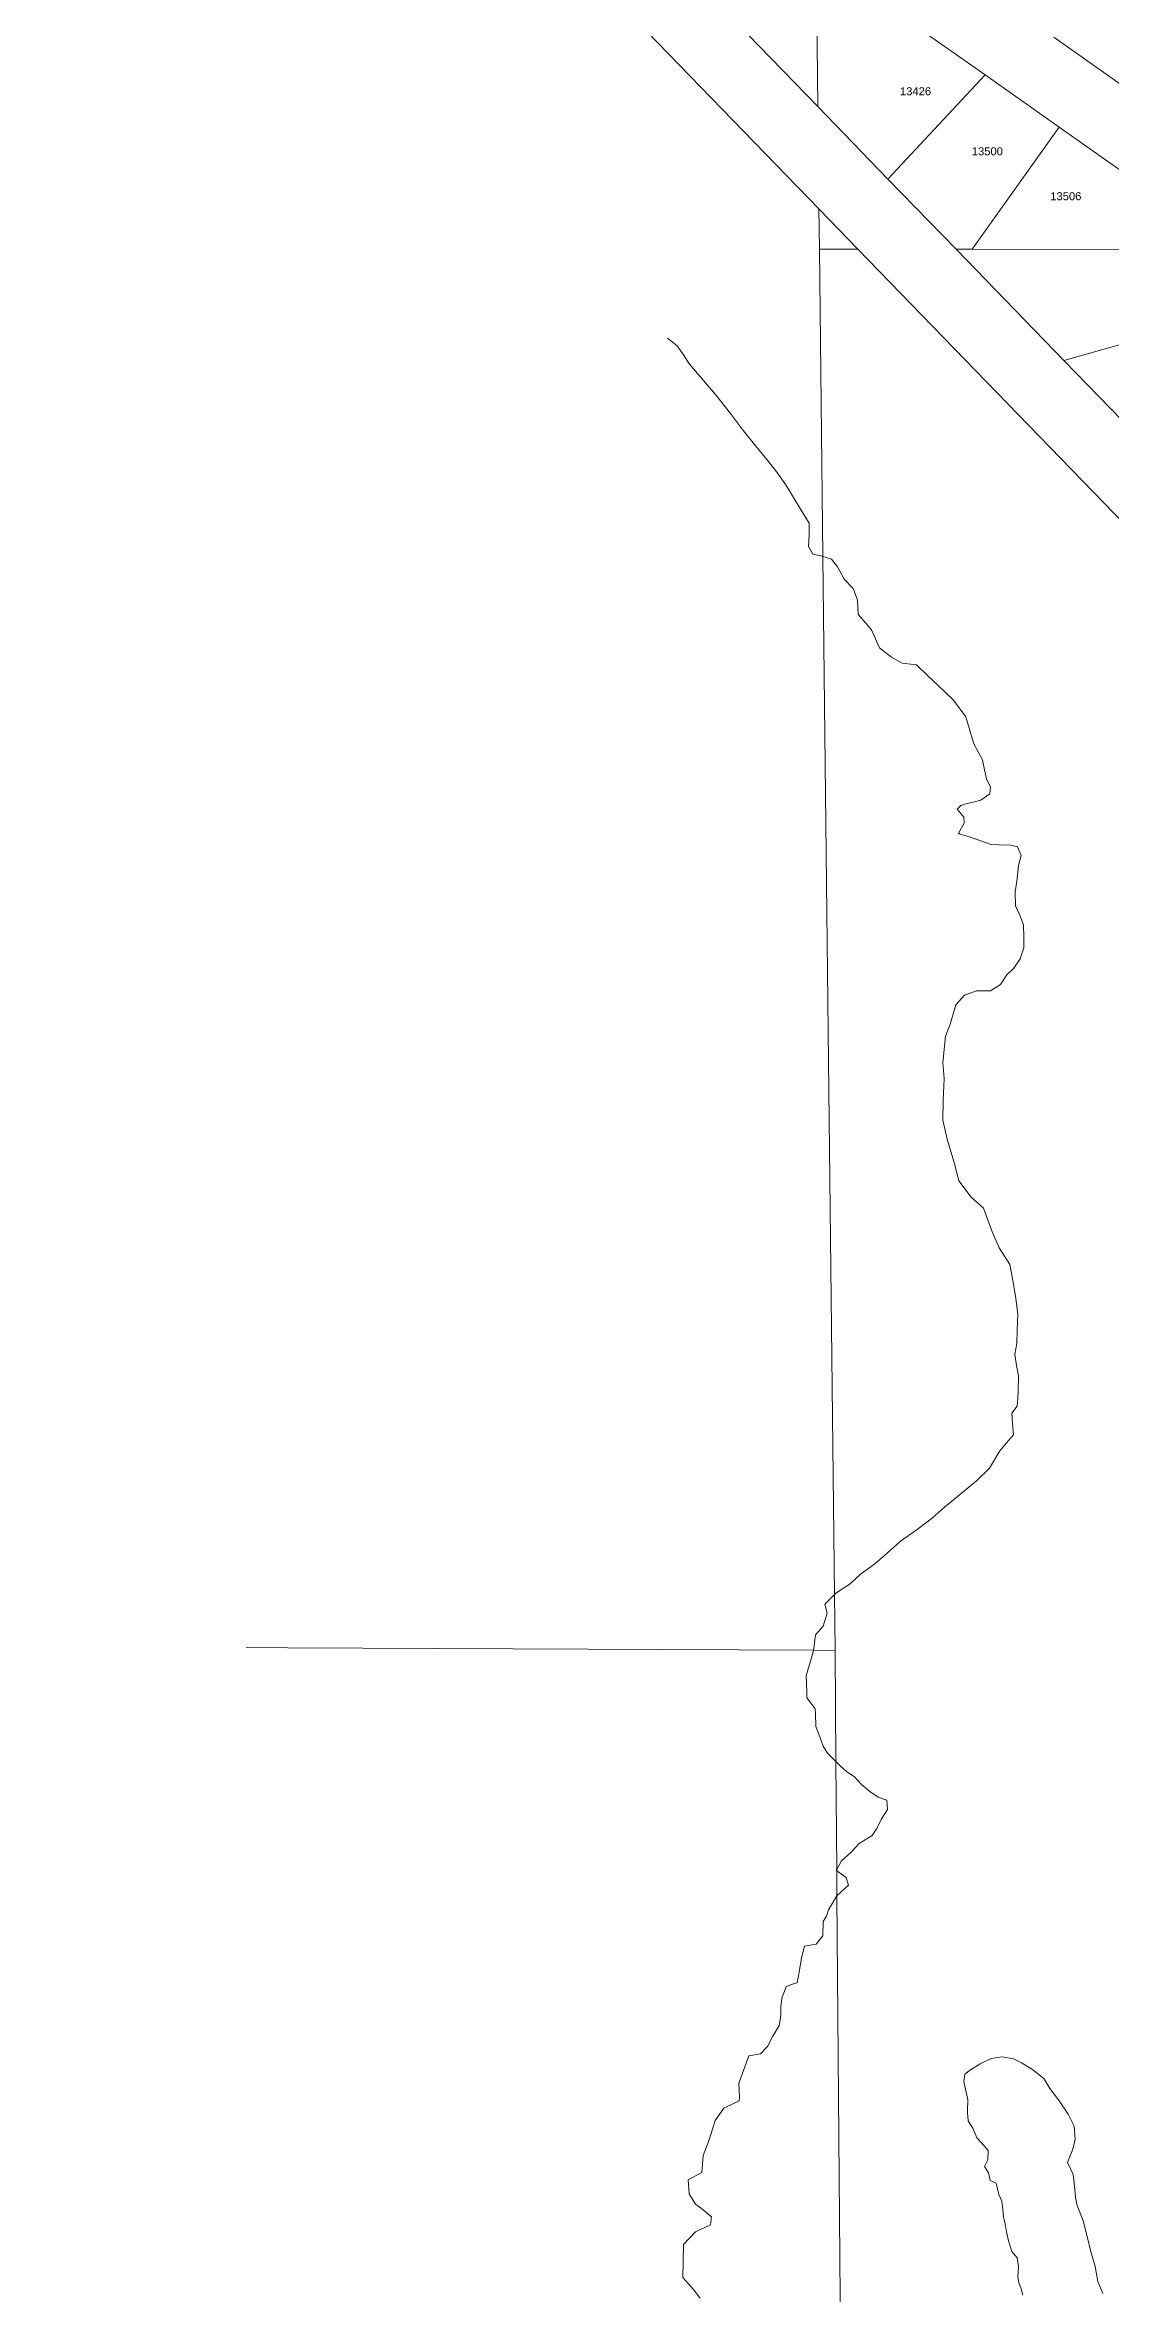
# Model space of a CAD drawing. Header units: feet. Extents: x 865220 to 5618803, y -2240498 to 1935234.
# Drawn here: x 2799655 to 2800652, y 967434 to 969542 of the extents above; entities that cross this region are included whole.
import ezdxf
from ezdxf.enums import TextEntityAlignment as Align

# ---------------------------------------------------------------- set-up
doc = ezdxf.new("R2010")
doc.units = ezdxf.units.FT
doc.header["$LTSCALE"] = 0.015
doc.header["$MEASUREMENT"] = 0
doc.layers.add('Dakota County Addresses', color=7, linetype='Continuous')
doc.layers.add('Dakota County Parcels', color=7, linetype='Continuous')
doc.styles.add('Dimensions 100', font='arial.ttf')

# ---------------------------------------------------------------- blocks, each defined once
blk = doc.blocks.new('ACMAP_ANN_TEMPLATE_Dakota County Addresses')
at = {"layer": 'Dakota County Addresses', "style": 'Dimensions 100'}
blk.add_attdef('DakotaCountyAddress', text='', height=50, dxfattribs=at).set_placement((0, 0), align=Align.CENTER)

msp = doc.modelspace()

# ---------------------------------------------------------------- linework, layer by layer
at = {"layer": 'Dakota County Parcels', "lineweight": 5}
for p, q in [((2799654.9, 970136.6), (2800379.7, 969388.1)), ((2800033.4, 969840.3), (2800378.7, 969484)), ((2800439.1, 969581.3), (2800535.4, 969513.6)), ((2800599.7, 969549), (2800673.3, 969497.2)), ((2800444.5, 969416), (2800535.4, 969513.6)), ((2800535.4, 969513.6), (2800604.9, 969464.7)), ((2800378.7, 969484), (2800444.5, 969416)), ((2800523.5, 969350.2), (2800604.9, 969464.7)), ((2800604.9, 969464.7), (2800665.2, 969422.3)), ((2800444.5, 969416), (2800508.3, 969350.2)), ((2800379.7, 969388.1), (2800416.4, 969350.3)), ((2800380.2, 969350.3), (2800379.7, 969388.1)), ((2800380.2, 969350.3), (2800416.4, 969350.3)), ((2800416.4, 969350.3), (2800906.7, 968844)), ((2800508.3, 969350.2), (2800523.5, 969350.2)), ((2800508.3, 969350.2), (2800609.2, 969246.1)), ((2800523.5, 969350.2), (2800762.5, 969350)), ((2800609.2, 969246.1), (2800762.9, 969289.5)), ((2800238, 969267), (2800246.9, 969259.8)), ((2800246.9, 969259.8), (2800252.4, 969252.2)), ((2800252.4, 969252.2), (2800258.7, 969242.6)), ((2800258.7, 969242.6), (2800282.9, 969214)), ((2800609.2, 969246.1), (2800710.7, 969141.2)), ((2800282.9, 969214), (2800297.1, 969196.2)), ((2800297.1, 969196.2), (2800309.3, 969180)), ((2800309.3, 969180), (2800319.5, 969167.1)), ((2800319.5, 969167.1), (2800330.9, 969153.2)), ((2800330.9, 969153.2), (2800340.3, 969141.3)), ((2800340.3, 969141.3), (2800348.7, 969129.3)), ((2800348.7, 969129.3), (2800363.3, 969105.8)), ((2800363.3, 969105.8), (2800370.7, 969093.5)), ((2800370.7, 969093.5), (2800370.8, 969082.6)), ((2800370.8, 969082.6), (2800370, 969071.5)), ((2800370, 969071.5), (2800374, 969064.3)), ((2800374, 969064.3), (2800382.7, 969062.5)), ((2800391.5, 969059.8), (2800397.3, 969052.6)), ((2800397.3, 969052.6), (2800403.4, 969040.9)), ((2800403.4, 969040.9), (2800412, 969032.3)), ((2800412, 969032.3), (2800416.1, 969021.2)), ((2800416.1, 969021.2), (2800416.7, 969008)), ((2800416.7, 969008), (2800423.6, 968999.8)), ((2800423.6, 968999.8), (2800429, 968993.4)), ((2800429, 968993.4), (2800436.4, 968976.6)), ((2800436.4, 968976.6), (2800447.8, 968967.8)), ((2800447.8, 968967.8), (2800457.9, 968962.3)), ((2800457.9, 968962.3), (2800471.3, 968960.7)), ((2800471.3, 968960.7), (2800481.6, 968950.7)), ((2800481.6, 968950.7), (2800491.3, 968941.6)), ((2800491.3, 968941.6), (2800505.8, 968927.5)), ((2800505.8, 968927.5), (2800517.5, 968912)), ((2800517.5, 968912), (2800522, 968896.1)), ((2800522, 968896.1), (2800524.8, 968886.6)), ((2800524.8, 968886.6), (2800533, 968871.5)), ((2800533, 968871.5), (2800534.9, 968862.2)), ((2800534.9, 968862.2), (2800536.7, 968853.8)), ((2800536.7, 968853.8), (2800540.5, 968846.1)), ((2800531.4, 968833.9), (2800524.2, 968832)), ((2800539.9, 968839.6), (2800531.4, 968833.9)), ((2800540.5, 968846.1), (2800539.9, 968839.6)), ((2800512.8, 968828.8), (2800509.4, 968825.3)), ((2800509.4, 968825.3), (2800515.7, 968818)), ((2800515.9, 968812.3), (2800510.6, 968802.8)), ((2800517.4, 968830.4), (2800512.8, 968828.8)), ((2800515.7, 968818), (2800515.9, 968812.3)), ((2800524.2, 968832), (2800517.4, 968830.4)), ((2800510.6, 968802.8), (2800512.1, 968802)), ((2800512.1, 968802), (2800520.7, 968799.5)), ((2800520.7, 968799.5), (2800530.6, 968796.1)), ((2800530.6, 968796.1), (2800541.2, 968792.2)), ((2800541.2, 968792.2), (2800548.8, 968791.9)), ((2800548.8, 968791.9), (2800559.7, 968791.7)), ((2800559.7, 968791.7), (2800565.9, 968790.2)), ((2800565.9, 968790.2), (2800569.2, 968781.8)), ((2800566.8, 968772.6), (2800565.3, 968757.9)), ((2800569.2, 968781.8), (2800566.8, 968772.6)), ((2800565.3, 968757.9), (2800563.5, 968748)), ((2800563.5, 968748), (2800563.9, 968734.8)), ((2800563.9, 968734.8), (2800568.1, 968725.9)), ((2800568.1, 968725.9), (2800571.3, 968716.9)), ((2800571.3, 968716.9), (2800571.9, 968704.6)), ((2800568.4, 968685), (2800562.4, 968676.4)), ((2800571.6, 968695.5), (2800568.4, 968685)), ((2800571.9, 968704.6), (2800571.6, 968695.5)), ((2800555.8, 968670.2), (2800549.8, 968661)), ((2800562.4, 968676.4), (2800555.8, 968670.2)), ((2800516.1, 968651), (2800507.9, 968641.9)), ((2800527.4, 968655.1), (2800516.1, 968651)), ((2800540.4, 968655.1), (2800527.4, 968655.1)), ((2800549.8, 968661), (2800540.4, 968655.1)), ((2800502.7, 968623.8), (2800498.5, 968612.6)), ((2800507.9, 968641.9), (2800502.7, 968623.8)), ((2800498.5, 968612.6), (2800495.9, 968588)), ((2800495.9, 968588), (2800497.1, 968572.8)), ((2800497.1, 968572.8), (2800496.2, 968552.2)), ((2800496.2, 968552.2), (2800496, 968533.7)), ((2800496, 968533.7), (2800500.4, 968514.7)), ((2800500.4, 968514.7), (2800506.5, 968494.2)), ((2800506.5, 968494.2), (2800510.8, 968476.9)), ((2800510.8, 968476.9), (2800522.5, 968461.5)), ((2800522.5, 968461.5), (2800534, 968451.3)), ((2800534, 968451.3), (2800541.9, 968430.1)), ((2800541.9, 968430.1), (2800548.8, 968414.2)), ((2800548.8, 968414.2), (2800558.7, 968398.4)), ((2800558.7, 968398.4), (2800561.9, 968382)), ((2800561.9, 968382), (2800564.2, 968366.5)), ((2800564.2, 968366.5), (2800566, 968352.1)), ((2800566, 968352.1), (2800565.6, 968336.8)), ((2800565.6, 968336.8), (2800565.1, 968324.6)), ((2800565.1, 968324.6), (2800563.2, 968314.4)), ((2800563.2, 968314.4), (2800565, 968303.9)), ((2800565, 968303.9), (2800566.9, 968294.6)), ((2800566.9, 968294.6), (2800566.4, 968279.7)), ((2800565.6, 968265.6), (2800560.4, 968259.2)), ((2800566.1, 968273.2), (2800565.6, 968265.6)), ((2800566.4, 968279.7), (2800566.1, 968273.2)), ((2800560.4, 968259.2), (2800561, 968249.5)), ((2800561, 968249.5), (2800562.2, 968238.7)), ((2800549.3, 968223.9), (2800539.7, 968207.6)), ((2800555.5, 968231.3), (2800549.3, 968223.9)), ((2800562.2, 968238.7), (2800555.5, 968231.3)), ((2800539.7, 968207.6), (2800527.4, 968195.6)), ((2800512.9, 968183.9), (2800497.4, 968171)), ((2800527.4, 968195.6), (2800512.9, 968183.9)), ((2800486.1, 968161), (2800471.9, 968150.1)), ((2800497.4, 968171), (2800486.1, 968161)), ((2800456, 968138.8), (2800443.7, 968127.8)), ((2800471.9, 968150.1), (2800456, 968138.8)), ((2800432.3, 968118), (2800418.7, 968108.1)), ((2800443.7, 968127.8), (2800432.3, 968118)), ((2800409, 968099.2), (2800395.5, 968090.3)), ((2800418.7, 968108.1), (2800409, 968099.2)), ((2800385.4, 968080), (2800387.5, 968071.5)), ((2800383.9, 968059.4), (2800376.5, 968051.2)), ((2800387.5, 968071.5), (2800383.9, 968059.4)), ((2800374.2, 968034.3), (2800368, 968012.9)), ((2800376.5, 968051.2), (2800375.5, 968041.1)), ((2800368, 968012.9), (2800368.4, 967998.1)), ((2800368.4, 967998.1), (2800368.5, 967992.4)), ((2800368.5, 967992.4), (2800371.7, 967988.3)), ((2800371.7, 967988.3), (2800376.4, 967981.9)), ((2800376.4, 967981.9), (2800376.7, 967977.5)), ((2800376.7, 967977.5), (2800376.9, 967965.4)), ((2800376.9, 967965.4), (2800380.7, 967955.6)), ((2800380.7, 967955.6), (2800383.8, 967946.9)), ((2800383.8, 967946.9), (2800387.9, 967940.3)), ((2800387.9, 967940.3), (2800393, 967935.1)), ((2800399.8, 967928.6), (2800405.8, 967923)), ((2800405.8, 967923), (2800409.4, 967920.6)), ((2800409.4, 967920.6), (2800412.9, 967918.5)), ((2800412.9, 967918.5), (2800419.7, 967911)), ((2800419.7, 967911), (2800427.6, 967904.4)), ((2800427.6, 967904.4), (2800435.4, 967899.2)), ((2800435.4, 967899.2), (2800443.5, 967896.4)), ((2800444, 967887.7), (2800438.3, 967878.8)), ((2800443.5, 967896.4), (2800444, 967887.7)), ((2800429.6, 967863.2), (2800417.4, 967855.6)), ((2800434.2, 967869.8), (2800429.6, 967863.2)), ((2800438.3, 967878.8), (2800434.2, 967869.8)), ((2800409.9, 967847.5), (2800401, 967839.6)), ((2800417.4, 967855.6), (2800409.9, 967847.5)), ((2800405.4, 967823.9), (2800407.5, 967816.7)), ((2800396.6, 967806.6), (2800388.9, 967793.5)), ((2800383.7, 967782.5), (2800383.6, 967769.1)), ((2800386.8, 967787.6), (2800383.7, 967782.5)), ((2800388.9, 967793.5), (2800386.8, 967787.6)), ((2800366.3, 967759.4), (2800363.4, 967748.6)), ((2800377.3, 967761.3), (2800366.3, 967759.4)), ((2800383.6, 967769.1), (2800377.3, 967761.3)), ((2800363.4, 967748.6), (2800361.4, 967735.2)), ((2800349.2, 967721.4), (2800345.3, 967711.6)), ((2800353.8, 967723.4), (2800349.2, 967721.4)), ((2800359.4, 967725.2), (2800353.8, 967723.4)), ((2800361.4, 967735.2), (2800359.4, 967725.2)), ((2800344.2, 967694.3), (2800342.6, 967685)), ((2800345.3, 967711.6), (2800344.1, 967703.5)), ((2800344.1, 967703.5), (2800344.2, 967694.3)), ((2800336.7, 967675), (2800331.8, 967665.3)), ((2800342.6, 967685), (2800336.7, 967675)), ((2800314.3, 967656.7), (2800310.3, 967646.3)), ((2800325, 967658.7), (2800314.3, 967656.7)), ((2800331.8, 967665.3), (2800325, 967658.7)), ((2800530.8, 967649.1), (2800541.1, 967654.2)), ((2800541.1, 967654.2), (2800551.6, 967655.7)), ((2800551.6, 967655.7), (2800562.1, 967654)), ((2800562.1, 967654), (2800569.7, 967650.1)), ((2800310.3, 967646.3), (2800304.8, 967631.1)), ((2800304.8, 967631.1), (2800305.3, 967617.8)), ((2800515.7, 967632.5), (2800516.6, 967639.5)), ((2800516.6, 967628.2), (2800515.7, 967632.5)), ((2800516.6, 967639.5), (2800521.8, 967643.6)), ((2800521.8, 967643.6), (2800530.8, 967649.1)), ((2800569.7, 967650.1), (2800579.9, 967644)), ((2800579.9, 967644), (2800590.5, 967635.5)), ((2800590.5, 967635.5), (2800596, 967626.1)), ((2800300.5, 967612.3), (2800290.7, 967607.5)), ((2800305.2, 967614.4), (2800300.5, 967612.3)), ((2800305.3, 967617.8), (2800305.2, 967614.4)), ((2800519.2, 967615.5), (2800516.6, 967628.2)), ((2800518.9, 967605.2), (2800519.2, 967615.5)), ((2800596, 967626.1), (2800604.3, 967615.3)), ((2800604.3, 967615.3), (2800613.4, 967602.1)), ((2800282.6, 967596.2), (2800276.9, 967578)), ((2800290.7, 967607.5), (2800282.6, 967596.2)), ((2800519.1, 967603.5), (2800518.9, 967605.2)), ((2800519.5, 967595.9), (2800519.1, 967603.5)), ((2800523.9, 967589), (2800519.5, 967595.9)), ((2800527.7, 967579.8), (2800523.9, 967589)), ((2800613.4, 967602.1), (2800618.8, 967590.8)), ((2800618.8, 967590.8), (2800619.7, 967578.3)), ((2800276.9, 967578), (2800271.4, 967563.1)), ((2800532, 967575.2), (2800527.7, 967579.8)), ((2800538.2, 967567.8), (2800532, 967575.2)), ((2800537.9, 967559.3), (2800538.2, 967567.8)), ((2800617.6, 967569.1), (2800612.5, 967556.7)), ((2800619.7, 967578.3), (2800617.6, 967569.1)), ((2800270.2, 967547.2), (2800257.2, 967540.5)), ((2800271.4, 967563.1), (2800270.2, 967547.2)), ((2800535, 967552.9), (2800537.9, 967559.3)), ((2800538.8, 967546.9), (2800535, 967552.9)), ((2800540.1, 967539.9), (2800538.8, 967546.9)), ((2800612.5, 967556.7), (2800618.1, 967545.4)), ((2800257.2, 967540.5), (2800258.2, 967527.3)), ((2800258.2, 967527.3), (2800264.1, 967517.6)), ((2800545.7, 967537.3), (2800540.1, 967539.9)), ((2800548.4, 967526.8), (2800545.7, 967537.3)), ((2800551.1, 967520.5), (2800548.4, 967526.8)), ((2800618.1, 967545.4), (2800619.5, 967531.4)), ((2800619.5, 967531.4), (2800620.1, 967524.3)), ((2800264.1, 967517.6), (2800269.8, 967513.6)), ((2800269.8, 967513.6), (2800279.1, 967505.6)), ((2800279.1, 967505.6), (2800278.1, 967498.2)), ((2800552.1, 967512.5), (2800551.1, 967520.5)), ((2800552.7, 967506), (2800552.1, 967512.5)), ((2800554.5, 967497.4), (2800552.7, 967506)), ((2800620.1, 967524.3), (2800621.5, 967517.3)), ((2800621.5, 967517.3), (2800627.3, 967502.1)), ((2800264.1, 967491.8), (2800253, 967479.7)), ((2800278.1, 967498.2), (2800264.1, 967491.8)), ((2800555.5, 967491.6), (2800554.5, 967497.4)), ((2800557.4, 967483.4), (2800555.5, 967491.6)), ((2800627.3, 967502.1), (2800631.4, 967486.2)), ((2800631.4, 967486.2), (2800634.3, 967474.2)), ((2800252.5, 967463.8), (2800252.2, 967449)), ((2800253, 967479.7), (2800252.5, 967463.8)), ((2800560.6, 967473.4), (2800557.4, 967483.4)), ((2800565.6, 967467.2), (2800560.6, 967473.4)), ((2800566.6, 967459.3), (2800565.6, 967467.2)), ((2800634.3, 967474.2), (2800638.7, 967459.2)), ((2800252.2, 967449), (2800262.3, 967437.6)), ((2800566, 967449.4), (2800566.6, 967459.3)), ((2800567, 967444.1), (2800566, 967449.4)), ((2800569.4, 967438.3), (2800567, 967444.1)), ((2800638.7, 967459.2), (2800641.1, 967445.1)), ((2800641.1, 967445.1), (2800645.9, 967433.9)), ((2800262.3, 967437.6), (2800268.5, 967429.5)), ((2800570.8, 967432.3), (2800569.4, 967438.3))]:
    msp.add_line(p, q, dxfattribs=at)
for points in [[(2800378.7, 969484), (2800377.1, 969628.8), (2800377.1, 969628.8)], [(2800394.9, 968036.8), (2800394.3, 968089), (2800383.4, 969062.3), (2800380.2, 969350.3)], [(2800382.7, 969062.5), (2800383.4, 969062.3), (2800391.5, 969059.8)], [(2800395.5, 968090.3), (2800394.3, 968089), (2800385.4, 968080)], [(2799843.2, 968039.4), (2799882.2, 968039.2), (2800374.7, 968036.9), (2800394.9, 968036.8)], [(2800375.5, 968041.1), (2800374.7, 968036.9), (2800374.2, 968034.3)], [(2800405.4, 966726.2), (2800404.5, 966838.2), (2800403.7, 966940.5), (2800403.3, 966993.7), (2800403, 967025.4), (2800402.9, 967042.3), (2800402.5, 967086.8), (2800401.3, 967242.1), (2800396.7, 967806.7), (2800396.5, 967830.1), (2800396.5, 967831.5), (2800395.7, 967932.5), (2800394.9, 968036.8)], [(2800393, 967935.1), (2800395.7, 967932.5), (2800399.8, 967928.6)], [(2800401, 967839.6), (2800396.5, 967831.5), (2800396, 967830.5)], [(2800396, 967830.5), (2800396.5, 967830.1), (2800405.4, 967823.9)], [(2800407.5, 967816.7), (2800396.7, 967806.7), (2800396.6, 967806.6)]]:
    msp.add_lwpolyline(points, dxfattribs=at)

# ---------------------------------------------------------------- block references
at = {"layer": 'Dakota County Addresses', "lineweight": 5, "xscale": 0.15, "yscale": 0.15, "zscale": 0.15}
for p, values in [((2800470.3, 969494.6), {'DakotaCountyAddress': '13426'}), ((2800537.6, 969438.3), {'DakotaCountyAddress': '13500'}), ((2800611.1, 969396.2), {'DakotaCountyAddress': '13506'})]:
    msp.add_blockref('ACMAP_ANN_TEMPLATE_Dakota County Addresses', p, dxfattribs=at).add_auto_attribs(values)

doc.saveas('drawing.dxf')
